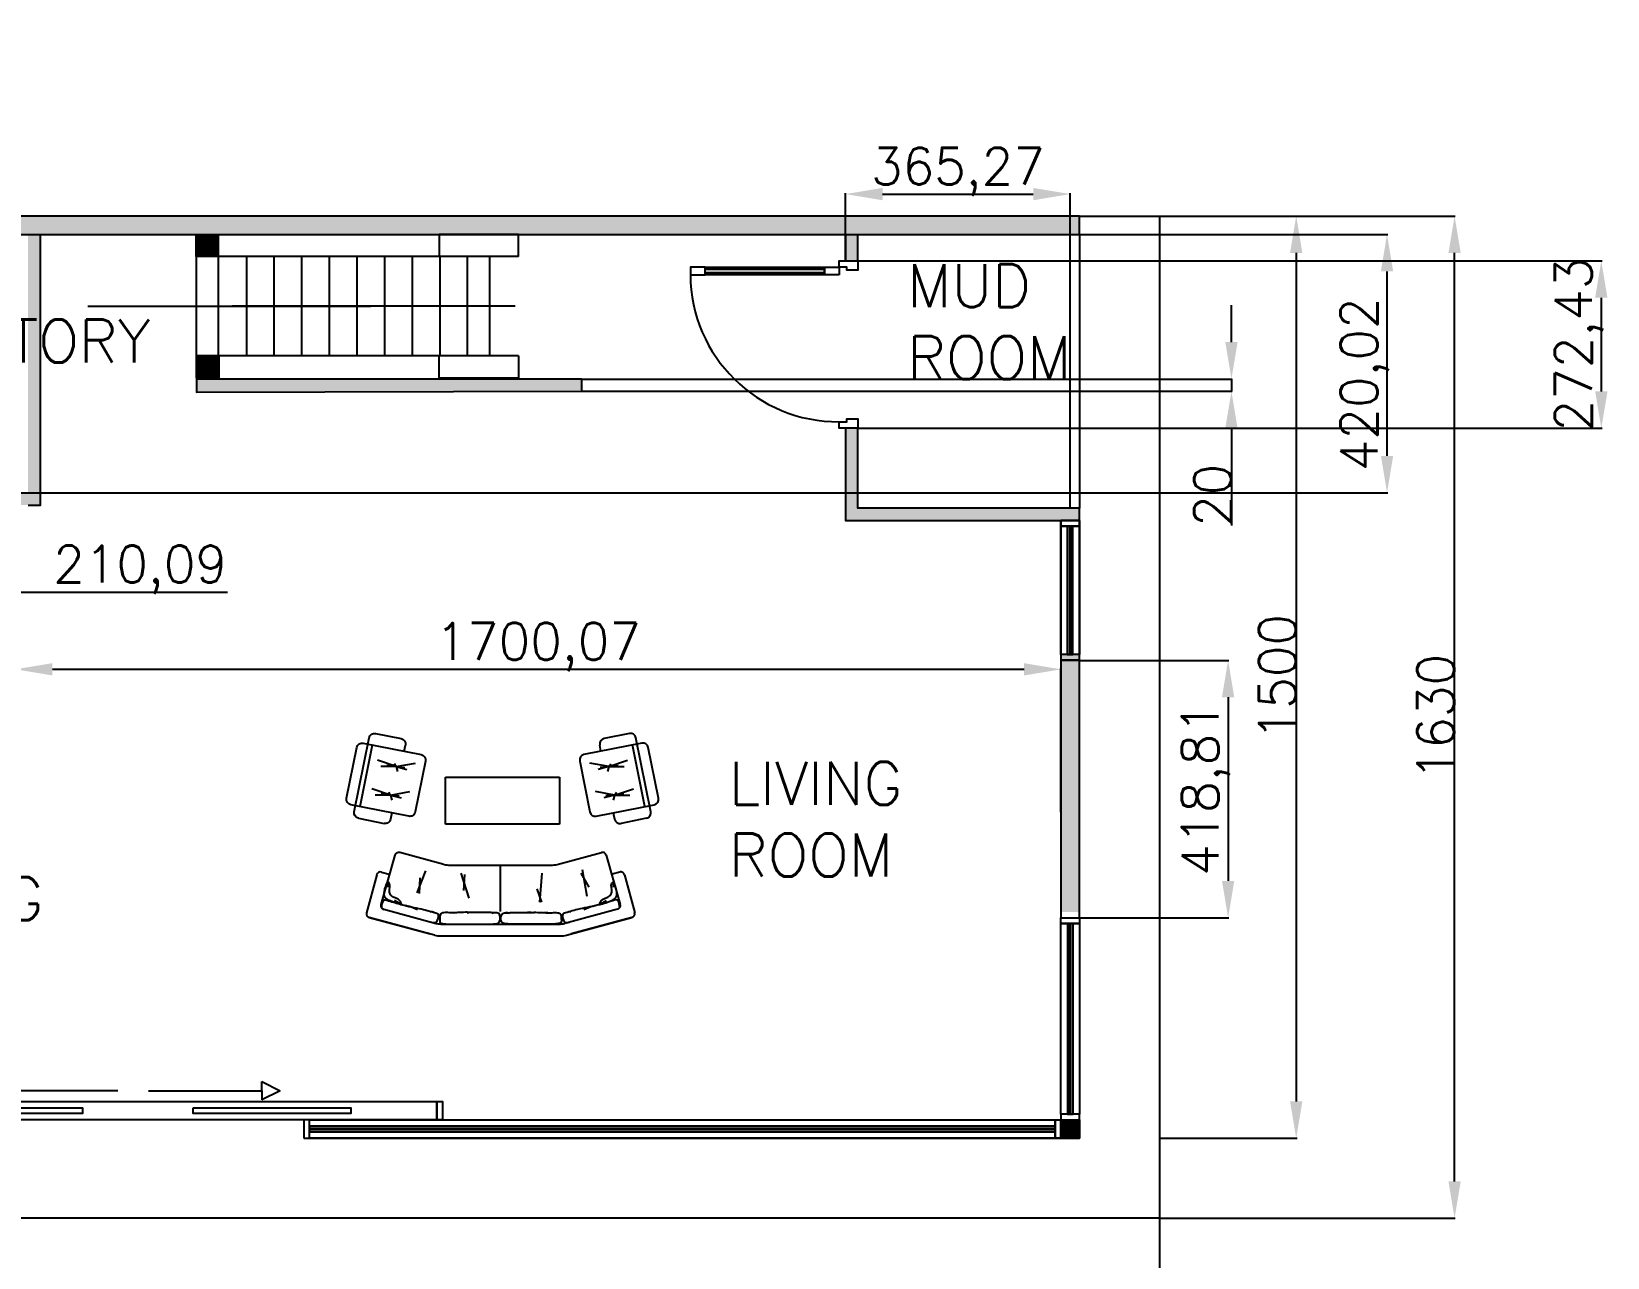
# Model space of a CAD drawing. Header units: millimetres. Extents: x -1478 to 4052, y -443 to 5945.
# Drawn here: x 1301 to 3863, y 1854 to 3848 of the extents above; entities that cross this region are included whole.
import ezdxf

# ---------------------------------------------------------------- set-up
doc = ezdxf.new("R2010")
doc.units = ezdxf.units.MM
for name, color, linetype in [('Dim', 7, 'Continuous'), ('Doors', 5, 'Continuous'), ('Furniture', 7, 'Continuous'), ('Stairs', 1, 'Continuous'), ('TEXT', 6, 'Continuous'), ('Wall', 4, 'Continuous'), ('Window', 3, 'Continuous')]:
    doc.layers.add(name, color=color, linetype=linetype)
doc.layers.add('hatch', color=7, linetype='Continuous', true_color=0x2b2b2b)
doc.styles.add('Roman', font='romans')
doc.styles.get("Standard").update_dxf_attribs({"font": 'simplex.shx'})
doc.dimstyles.new('ISO-25', dxfattribs={"dimtxt": 60, "dimasz": 60, "dimexe": 1.25, "dimexo": 0.625, "dimtad": 1, "dimtxsty": 'Standard', "dimcen": 2.5, "dimadec": 0, "dimazin": 0, "dimtfac": 1, "dimtmove": 0, "dimatfit": 3, "dimfxl": 1, "dimarcsym": 0})

# ---------------------------------------------------------------- blocks, each defined once
blk = doc.blocks.new('*X36')
at = {"color": 0}
for p, q in [((30550, 32250), (30750, 32450)), ((30550, 32251), (30749, 32450)), ((30550, 32253), (30747, 32450)), ((30550, 32254), (30746, 32450)), ((30550, 32256), (30744, 32450)), ((30550, 32257), (30743, 32450)), ((30550, 32258), (30742, 32450)), ((30550, 32260), (30740, 32450)), ((30550, 32261), (30739, 32450)), ((30550, 32263), (30737, 32450)), ((30550, 32264), (30736, 32450)), ((30550, 32266), (30734, 32450)), ((30550, 32267), (30733, 32450)), ((30550, 32268), (30732, 32450)), ((30550, 32270), (30730, 32450)), ((30550, 32271), (30729, 32450)), ((30550, 32273), (30727, 32450)), ((30550, 32274), (30726, 32450)), ((30550, 32275), (30725, 32450)), ((30550, 32277), (30723, 32450)), ((30550, 32278), (30722, 32450)), ((30550, 32280), (30720, 32450)), ((30550, 32281), (30719, 32450)), ((30550, 32283), (30717, 32450)), ((30550, 32284), (30716, 32450)), ((30550, 32285), (30715, 32450)), ((30550, 32287), (30713, 32450)), ((30550, 32288), (30712, 32450)), ((30550, 32290), (30710, 32450)), ((30550, 32291), (30709, 32450)), ((30550, 32292), (30708, 32450)), ((30550, 32294), (30706, 32450)), ((30550, 32295), (30705, 32450)), ((30550, 32297), (30703, 32450)), ((30550, 32298), (30702, 32450)), ((30550, 32299), (30701, 32450)), ((30550, 32301), (30699, 32450)), ((30550, 32302), (30698, 32450)), ((30550, 32304), (30696, 32450)), ((30550, 32305), (30695, 32450)), ((30550, 32307), (30693, 32450)), ((30550, 32308), (30692, 32450)), ((30550, 32309), (30691, 32450)), ((30550, 32311), (30689, 32450)), ((30550, 32312), (30688, 32450)), ((30550, 32314), (30686, 32450)), ((30550, 32315), (30685, 32450)), ((30550, 32316), (30684, 32450)), ((30550, 32318), (30682, 32450)), ((30550, 32319), (30681, 32450)), ((30550, 32321), (30679, 32450)), ((30550, 32322), (30678, 32450)), ((30550, 32324), (30676, 32450)), ((30550, 32325), (30675, 32450)), ((30550, 32326), (30674, 32450)), ((30550, 32328), (30672, 32450)), ((30550, 32329), (30671, 32450)), ((30550, 32331), (30669, 32450)), ((30550, 32332), (30668, 32450)), ((30550, 32333), (30667, 32450)), ((30550, 32335), (30665, 32450)), ((30550, 32336), (30664, 32450)), ((30550, 32338), (30662, 32450)), ((30550, 32339), (30661, 32450)), ((30550, 32341), (30659, 32450)), ((30550, 32342), (30658, 32450)), ((30550, 32343), (30657, 32450)), ((30550, 32345), (30655, 32450)), ((30550, 32346), (30654, 32450)), ((30550, 32348), (30652, 32450)), ((30550, 32349), (30651, 32450)), ((30550, 32350), (30650, 32450)), ((30550, 32352), (30648, 32450)), ((30550, 32353), (30647, 32450)), ((30550, 32355), (30645, 32450)), ((30550, 32356), (30644, 32450)), ((30550, 32357), (30643, 32450)), ((30550, 32359), (30641, 32450)), ((30550, 32360), (30640, 32450)), ((30550, 32362), (30638, 32450)), ((30550, 32363), (30637, 32450)), ((30550, 32365), (30635, 32450)), ((30550, 32366), (30634, 32450)), ((30550, 32367), (30633, 32450)), ((30550, 32369), (30631, 32450)), ((30550, 32370), (30630, 32450)), ((30550, 32372), (30628, 32450)), ((30550, 32373), (30627, 32450)), ((30550, 32374), (30626, 32450)), ((30550, 32376), (30624, 32450)), ((30550, 32377), (30623, 32450)), ((30550, 32379), (30621, 32450)), ((30550, 32380), (30620, 32450)), ((30550, 32382), (30618, 32450)), ((30550, 32383), (30617, 32450)), ((30550, 32384), (30616, 32450)), ((30550, 32386), (30614, 32450)), ((30550, 32387), (30613, 32450)), ((30550, 32389), (30611, 32450)), ((30550, 32390), (30610, 32450)), ((30550, 32391), (30609, 32450)), ((30550, 32393), (30607, 32450)), ((30550, 32394), (30606, 32450)), ((30550, 32396), (30604, 32450)), ((30550, 32397), (30603, 32450)), ((30550, 32398), (30602, 32450)), ((30550, 32400), (30600, 32450)), ((30550, 32401), (30599, 32450)), ((30550, 32403), (30597, 32450)), ((30550, 32404), (30596, 32450)), ((30550, 32406), (30594, 32450)), ((30550, 32407), (30593, 32450)), ((30550, 32408), (30592, 32450)), ((30550, 32410), (30590, 32450)), ((30550, 32411), (30589, 32450)), ((30550, 32413), (30587, 32450)), ((30550, 32414), (30586, 32450)), ((30550, 32415), (30585, 32450)), ((30550, 32417), (30583, 32450)), ((30550, 32418), (30582, 32450)), ((30550, 32420), (30580, 32450)), ((30550, 32421), (30579, 32450)), ((30550, 32423), (30577, 32450)), ((30550, 32424), (30576, 32450)), ((30550, 32425), (30575, 32450)), ((30550, 32427), (30573, 32450)), ((30550, 32428), (30572, 32450)), ((30550, 32430), (30570, 32450)), ((30550, 32431), (30569, 32450)), ((30550, 32432), (30568, 32450)), ((30550, 32434), (30566, 32450)), ((30550, 32435), (30565, 32450)), ((30550, 32437), (30563, 32450)), ((30550, 32438), (30562, 32450)), ((30550, 32440), (30560, 32450)), ((30550, 32441), (30559, 32450)), ((30550, 32442), (30558, 32450)), ((30550, 32444), (30556, 32450)), ((30550, 32445), (30555, 32450)), ((30550, 32447), (30553, 32450)), ((30550, 32448), (30552, 32450)), ((30550, 32449), (30551, 32450)), ((30551, 32250), (30750, 32449)), ((30553, 32250), (30750, 32447)), ((30554, 32250), (30750, 32446)), ((30556, 32250), (30750, 32444)), ((30557, 32250), (30750, 32443)), ((30558, 32250), (30750, 32442)), ((30560, 32250), (30750, 32440)), ((30561, 32250), (30750, 32439)), ((30563, 32250), (30750, 32437)), ((30564, 32250), (30750, 32436)), ((30566, 32250), (30750, 32434)), ((30567, 32250), (30750, 32433)), ((30568, 32250), (30750, 32432)), ((30570, 32250), (30750, 32430)), ((30571, 32250), (30750, 32429)), ((30573, 32250), (30750, 32427)), ((30574, 32250), (30750, 32426)), ((30575, 32250), (30750, 32425)), ((30577, 32250), (30750, 32423)), ((30578, 32250), (30750, 32422)), ((30580, 32250), (30750, 32420)), ((30581, 32250), (30750, 32419)), ((30583, 32250), (30750, 32417)), ((30584, 32250), (30750, 32416)), ((30585, 32250), (30750, 32415)), ((30587, 32250), (30750, 32413)), ((30588, 32250), (30750, 32412)), ((30590, 32250), (30750, 32410)), ((30591, 32250), (30750, 32409)), ((30592, 32250), (30750, 32408)), ((30594, 32250), (30750, 32406)), ((30595, 32250), (30750, 32405)), ((30597, 32250), (30750, 32403)), ((30598, 32250), (30750, 32402)), ((30599, 32250), (30750, 32401)), ((30601, 32250), (30750, 32399)), ((30602, 32250), (30750, 32398)), ((30604, 32250), (30750, 32396)), ((30605, 32250), (30750, 32395)), ((30607, 32250), (30750, 32393)), ((30608, 32250), (30750, 32392)), ((30609, 32250), (30750, 32391)), ((30611, 32250), (30750, 32389)), ((30612, 32250), (30750, 32388)), ((30614, 32250), (30750, 32386)), ((30615, 32250), (30750, 32385)), ((30616, 32250), (30750, 32384)), ((30618, 32250), (30750, 32382)), ((30619, 32250), (30750, 32381)), ((30621, 32250), (30750, 32379)), ((30622, 32250), (30750, 32378)), ((30624, 32250), (30750, 32376)), ((30625, 32250), (30750, 32375)), ((30626, 32250), (30750, 32374)), ((30628, 32250), (30750, 32372)), ((30629, 32250), (30750, 32371)), ((30631, 32250), (30750, 32369)), ((30632, 32250), (30750, 32368)), ((30633, 32250), (30750, 32367)), ((30635, 32250), (30750, 32365)), ((30636, 32250), (30750, 32364)), ((30638, 32250), (30750, 32362)), ((30639, 32250), (30750, 32361)), ((30641, 32250), (30750, 32359)), ((30642, 32250), (30750, 32358)), ((30643, 32250), (30750, 32357)), ((30645, 32250), (30750, 32355)), ((30646, 32250), (30750, 32354)), ((30648, 32250), (30750, 32352)), ((30649, 32250), (30750, 32351)), ((30650, 32250), (30750, 32350)), ((30652, 32250), (30750, 32348)), ((30653, 32250), (30750, 32347)), ((30655, 32250), (30750, 32345)), ((30656, 32250), (30750, 32344)), ((30657, 32250), (30750, 32343)), ((30659, 32250), (30750, 32341)), ((30660, 32250), (30750, 32340)), ((30662, 32250), (30750, 32338)), ((30663, 32250), (30750, 32337)), ((30665, 32250), (30750, 32335)), ((30666, 32250), (30750, 32334)), ((30667, 32250), (30750, 32333)), ((30669, 32250), (30750, 32331)), ((30670, 32250), (30750, 32330)), ((30672, 32250), (30750, 32328)), ((30673, 32250), (30750, 32327)), ((30674, 32250), (30750, 32326)), ((30676, 32250), (30750, 32324)), ((30677, 32250), (30750, 32323)), ((30679, 32250), (30750, 32321)), ((30680, 32250), (30750, 32320)), ((30682, 32250), (30750, 32318)), ((30683, 32250), (30750, 32317)), ((30684, 32250), (30750, 32316)), ((30686, 32250), (30750, 32314)), ((30687, 32250), (30750, 32313)), ((30689, 32250), (30750, 32311)), ((30690, 32250), (30750, 32310)), ((30691, 32250), (30750, 32309)), ((30693, 32250), (30750, 32307)), ((30694, 32250), (30750, 32306)), ((30696, 32250), (30750, 32304)), ((30697, 32250), (30750, 32303)), ((30698, 32250), (30750, 32302)), ((30700, 32250), (30750, 32300)), ((30701, 32250), (30750, 32299)), ((30703, 32250), (30750, 32297)), ((30704, 32250), (30750, 32296)), ((30706, 32250), (30750, 32294)), ((30707, 32250), (30750, 32293)), ((30708, 32250), (30750, 32292)), ((30710, 32250), (30750, 32290)), ((30711, 32250), (30750, 32289)), ((30713, 32250), (30750, 32287)), ((30714, 32250), (30750, 32286)), ((30715, 32250), (30750, 32285)), ((30717, 32250), (30750, 32283)), ((30718, 32250), (30750, 32282)), ((30720, 32250), (30750, 32280)), ((30721, 32250), (30750, 32279)), ((30723, 32250), (30750, 32277)), ((30724, 32250), (30750, 32276)), ((30725, 32250), (30750, 32275)), ((30727, 32250), (30750, 32273)), ((30728, 32250), (30750, 32272)), ((30730, 32250), (30750, 32270)), ((30731, 32250), (30750, 32269)), ((30732, 32250), (30750, 32268)), ((30734, 32250), (30750, 32266)), ((30735, 32250), (30750, 32265)), ((30737, 32250), (30750, 32263)), ((30738, 32250), (30750, 32262)), ((30740, 32250), (30750, 32260)), ((30741, 32250), (30750, 32259)), ((30742, 32250), (30750, 32258)), ((30744, 32250), (30750, 32256)), ((30745, 32250), (30750, 32255)), ((30747, 32250), (30750, 32253)), ((30748, 32250), (30750, 32252)), ((30749, 32250), (30750, 32251))]:
    blk.add_line(p, q, dxfattribs=at)
blk = doc.blocks.new('*U35')
at = {"color": 0}
for p, q in [((0, 0), (0, 200)), ((0, 200), (200, 200)), ((200, 200), (200, 0)), ((200, 0), (0, 0))]:
    blk.add_line(p, q, dxfattribs=at)
blk = doc.blocks.new('*U37')
blk.add_blockref('*X36', (-30550, -32250))
at = {"color": 0}
blk.add_blockref('*U35', (0, 0), dxfattribs=at)
blk = doc.blocks.new('COT')
at = {"color": 0, "linetype": 'ByBlock'}
blk.add_blockref('*U37', (-100, -100), dxfattribs=at)
blk = doc.blocks.new('A$C0C1273EC')
for p, q in [((1031, 3712), (831, 3712)), ((1931, 3712), (2131, 3712)), ((831, 2996), (1031, 2996)), ((2131, 2996), (1931, 2996))]:
    blk.add_line(p, q)
for points in [[(831, 3712), (831, 2996)], [(1031, 3712), (1031, 3450)], [(1931, 3712), (1931, 3450)], [(2131, 3712), (2131, 2996)], [(1031, 3650), (1031, 796)], [(1031, 3450), (1931, 3450)], [(1031, 3450), (1031, 1000)], [(1931, 3450), (1931, 796)], [(1031, 3250), (1931, 3250)], [(1031, 3000), (1931, 3000)], [(1031, 2750), (1931, 2750)], [(1031, 2500), (1931, 2500)], [(1031, 2250), (1931, 2250)], [(1031, 2000), (1931, 2000)], [(1031, 1750), (1931, 1750)], [(1031, 1500), (1931, 1500)], [(1031, 1250), (1931, 1250)], [(831, 996), (1931, 996)], [(831, 796), (1933, 796)]]:
    blk.add_lwpolyline(points)
for p in [(2031, 900), (931, 896)]:
    blk.add_blockref('COT', p)
blk = doc.blocks.new('A$C184E58E8')
for points in [[(825, 900), (825, 820), (865, 820), (865, 900)], [(825, 180), (825, 820), (865, 820), (865, 180)], [(835, 180), (835, 820), (855, 820), (855, 180)], [(825, 100), (825, 180), (865, 180), (865, 100)], [(35, 100), (35, 60), (50, 60), (50, 50), (50, 0), (0, 0), (0, 100)], [(865, 100), (900, 100), (900, 0), (850, 0), (850, 50), (850, 60), (865, 60)]]:
    blk.add_lwpolyline(points, close=True)
blk.add_arc((830, 105), 795, 90.36035, 180.36035)
blk = doc.blocks.new('КРЕСЛО04')
for p, q in [((-760, 480), (-760, -480)), ((-690, 550), (-360, 550)), ((-290, 400), (-290, 480)), ((-890, 330), (-890, -330)), ((-70, 400), (-820, 400)), ((-700, 400), (-700, -400)), ((-350, 180), (-540, 220)), ((-350, 180), (-320, 240)), ((0, -330), (0, 330)), ((-350, 180), (-600, 150)), ((-350, 180), (-470, 190)), ((-350, 180), (-380, 150)), ((-350, 180), (-210, 190)), ((-350, 180), (-120, 90)), ((-350, 180), (-240, 170)), ((-350, -190), (-600, -220)), ((-350, -190), (-540, -150)), ((-350, -190), (-470, -180)), ((-350, -190), (-380, -220)), ((-350, -190), (-320, -130)), ((-350, -190), (-210, -180)), ((-350, -190), (-120, -280)), ((-350, -190), (-240, -200)), ((-820, -400), (-70, -400)), ((-290, -400), (-290, -480)), ((-690, -550), (-360, -550))]:
    blk.add_line(p, q)
for centre, start, end in [((-690, 480), 90, 180), ((-360, 480), 360, 90), ((-820, 330), 90, 180), ((-70, 330), 360, 90), ((-820, -330), 180, 270), ((-70, -330), 270, 360), ((-690, -480), 180, 270), ((-360, -480), 270, 360)]:
    blk.add_arc(centre, 70, start, end)
blk = doc.blocks.new('ДИВАН08')
for p, q in [((10, 838), (233, 1669)), ((233, 1669), (26, 897)), ((777, 1575), (294, 1705)), ((339, 1486), (160, 818)), ((1026, 1343), (400, 1521)), ((691, 1435), (619, 1433)), ((812, 1514), (787, 1417)), ((400, 1260), (453, 1348)), ((910, 720), (1061, 1282)), ((540, 1030), (740, 1020)), ((550, 1060), (830, 950)), ((0, 761), (0, -761)), ((150, 741), (150, -741)), ((900, 642), (900, -642)), ((480, 400), (800, 500)), ((780, 460), (580, 470)), ((310, 0), (900, 0)), ((600, -460), (430, -520)), ((430, -500), (800, -530)), ((910, -720), (1061, -1282)), ((10, -838), (233, -1669)), ((233, -1669), (26, -897)), ((339, -1486), (160, -818)), ((500, -1100), (840, -1040)), ((800, -1020), (620, -1120)), ((400, -1260), (453, -1348)), ((1026, -1343), (400, -1521)), ((777, -1575), (294, -1705)), ((691, -1435), (619, -1433)), ((812, -1514), (787, -1417))]:
    blk.add_line(p, q)
for centre, radius, start, end in [((281, 1656), 50, 75, 165), ((387, 1473), 50, 75, 165), ((362, 1495), 20, 89.0297, 94.7193), ((359, 1330), 185, 60.9703, 89.0297), ((439, 1474), 20, 345, 60.9703), ((764, 1527), 50, 345, 75), ((298, 1228), 90.2, 326.9449, 350.757), ((1013, 1295), 50, 345, 75), ((-610, 1509), 1045, 334.4223, 341.4421), ((300, 761), 300, 165, 180), ((450, 741), 300, 165, 180), ((242, 847), 72.2, 156.1517, 210.7358), ((269, 972), 185, 240.9703, 269.0297), ((266, 807), 20, 269.0297, 345), ((213, 880), 92.8, 338.027, 9.0149), ((-57, 544), 353, 1.9165, 10.4824), ((1200, 642), 300, 165, 180), ((-23, 353), 322, 358.4137, 13.7556), ((86, 55), 209, 1.7155, 15.9571), ((86, -55), 209, 344.0429, 358.2845), ((-23, -353), 322, 346.2444, 1.5863), ((-57, -544), 353, 349.5176, 358.0835), ((300, -761), 300, 180, 195), ((450, -741), 300, 180, 195), ((269, -972), 185, 90.9703, 119.0297), ((266, -807), 20, 15, 90.9703), ((1200, -642), 300, 180, 195), ((242, -847), 72.2, 149.2642, 203.8483), ((213, -880), 92.8, 350.9851, 21.973), ((-610, -1509), 1045, 18.5579, 25.5777), ((298, -1228), 90.2, 9.243, 33.0551), ((1013, -1295), 50, 285, 15), ((387, -1473), 50, 195, 285), ((362, -1495), 20, 265.2807, 270.9703), ((359, -1330), 185, 270.9703, 299.0297), ((439, -1474), 20, 299.0297, 15), ((764, -1527), 50, 285, 15), ((281, -1656), 50, 195, 285)]:
    blk.add_arc(centre, radius, start, end)
for points in [[(459, 1469), (436, 1382), (391, 1227), (337, 979), (286, 801)], [(398, 1251), (457, 1423), (489, 1466), (564, 1477), (691, 1435)], [(525, 1401), (568, 1414), (664, 1411), (691, 1435)], [(400, 1260), (447, 1279), (510, 1388), (525, 1401)], [(459, -1469), (436, -1382), (391, -1227), (337, -979), (286, -801)], [(398, -1251), (457, -1423), (489, -1466), (564, -1477), (691, -1435)], [(400, -1260), (447, -1279), (510, -1388), (525, -1401)], [(525, -1401), (568, -1414), (664, -1411), (691, -1435)]]:
    blk.add_spline(points, degree=3)
for points, start_tangent, end_tangent in [([(156, 55), (153, 93), (151, 250), (151, 391), (152, 536), (150, 634), (156, 724), (169, 766), (219, 772), (276, 763), (296, 724), (295, 655), (298, 546), (300, 349), (297, 138), (296, 79), (284, 24), (259, 10), (217, 4), (176, 18), (156, 55)], (-0.077786, 0.99697), (-0.077786, 0.99697)), ([(156, -55), (153, -93), (151, -250), (151, -391), (152, -536), (150, -634), (156, -724), (169, -766), (219, -772), (276, -763), (296, -724), (295, -655), (298, -546), (300, -349), (297, -138), (296, -79), (284, -24), (259, -10), (217, -4), (176, -18), (156, -55)], (-0.077786, -0.99697), (-0.077786, -0.99697))]:
    blk.add_spline(points, degree=3, dxfattribs=dict(start_tangent=start_tangent, end_tangent=end_tangent))
blk = doc.blocks.new('ММГ44')
for p, q in [((-695, -1334), (755, -1334)), ((-695, -1934), (-695, -1334)), ((755, -1334), (755, -1934)), ((755, -1934), (-695, -1934))]:
    blk.add_line(p, q)
for name, p, rotation in [('ДИВАН08', (55, 86), 270), ('КРЕСЛО04', (-1015, -1814), 11.3099324727121)]:
    blk.add_blockref(name, p, dxfattribs=dict(rotation=rotation))
at = {"xscale": -1, "rotation": 348.6900675272879}
blk.add_blockref('КРЕСЛО04', (1075, -1814), dxfattribs=at)
blk = doc.blocks.new('*U97')
for points in [[(0, 0), (50, 0), (50, 163), (0, 163), (0, 0)], [(1229, 0), (1179, 0), (1179, 163), (1229, 163), (1229, 0)]]:
    blk.add_lwpolyline(points)
for points in [[(50, 163), (1179, 163), (1179, 0), (50, 0)], [(50, 106), (50, 56), (1179, 56), (1179, 106)], [(50, 86), (50, 76), (1179, 76), (1179, 86)]]:
    blk.add_lwpolyline(points, close=True)
blk = doc.blocks.new('*U98')
for points in [[(0, 0), (50, 0), (50, 162), (0, 162), (0, 0)], [(1776, 0), (1726, 0), (1726, 162), (1776, 162), (1776, 0)]]:
    blk.add_lwpolyline(points)
for points in [[(50, 162), (1726, 162), (1726, 0), (50, 0)], [(50, 106), (50, 56), (1726, 56), (1726, 106)], [(50, 86), (50, 76), (1726, 76), (1726, 86)]]:
    blk.add_lwpolyline(points, close=True)
blk = doc.blocks.new('*D110')
at = {"layer": 'Defpoints', "color": 0, "transparency": 16777216}
for p in [(2974.7, 2811), (1274.7, 2578.2), (2974.7, 2578.2)]:
    blk.add_point(p, dxfattribs=at)
at = {"layer": 'Dim', "color": 0, "lineweight": -2, "transparency": 16777216}
for p, q in [((1274.7, 2578.8), (1274.7, 2812.3)), ((1334.7, 2811), (2914.7, 2811)), ((2974.7, 2578.8), (2974.7, 2812.3))]:
    blk.add_line(p, q, dxfattribs=at)
at = {"layer": 'Dim', "color": 0, "transparency": 16777216}
for points in [[(1334.7, 2821), (1334.7, 2801), (1274.7, 2811)], [(2914.7, 2821), (2914.7, 2801), (2974.7, 2811)]]:
    blk.add_solid(points, dxfattribs=at)
at = {"layer": 'Dim', "color": 0, "transparency": 16777216, "insert": (2124.7, 2847.4), "char_height": 60, "attachment_point": 5}
blk.add_mtext('1700,07', dxfattribs=at)
blk = doc.blocks.new('*D111')
at = {"layer": 'Defpoints', "color": 0, "transparency": 16777216}
for p in [(866.4, 3518.2), (3505, 3518.2), (866.4, 3098.2)]:
    blk.add_point(p, dxfattribs=at)
at = {"layer": 'Dim', "color": 0, "lineweight": -2, "transparency": 16777216}
for p, q in [((867, 3518.2), (3506.2, 3518.2)), ((3505, 3158.2), (3505, 3458.2)), ((867, 3098.2), (3506.2, 3098.2))]:
    blk.add_line(p, q, dxfattribs=at)
at = {"layer": 'Dim', "color": 0, "transparency": 16777216}
for points in [[(3495, 3458.2), (3515, 3458.2), (3505, 3518.2)], [(3495, 3158.2), (3515, 3158.2), (3505, 3098.2)]]:
    blk.add_solid(points, dxfattribs=at)
at = {"layer": 'Dim', "color": 0, "transparency": 16777216, "insert": (3468.6, 3274.6), "char_height": 60, "attachment_point": 5, "rotation": 90}
blk.add_mtext('420,02', dxfattribs=at)
blk = doc.blocks.new('*D112')
at = {"layer": 'Defpoints', "color": 0, "transparency": 16777216}
for p in [(3134.8, 3548.2), (3134.8, 2048.2), (3357.3, 2048.2)]:
    blk.add_point(p, dxfattribs=at)
at = {"layer": 'Dim', "color": 0, "lineweight": -2, "transparency": 16777216}
for p, q in [((3135.4, 3548.2), (3358.6, 3548.2)), ((3357.3, 3488.2), (3357.3, 2108.2)), ((3135.4, 2048.2), (3358.6, 2048.2))]:
    blk.add_line(p, q, dxfattribs=at)
at = {"layer": 'Dim', "color": 0, "transparency": 16777216}
for points in [[(3347.3, 3488.2), (3367.3, 3488.2), (3357.3, 3548.2)], [(3347.3, 2108.2), (3367.3, 2108.2), (3357.3, 2048.2)]]:
    blk.add_solid(points, dxfattribs=at)
at = {"layer": 'Dim', "color": 0, "transparency": 16777216, "insert": (3326.7, 2798.2), "char_height": 60, "attachment_point": 5, "rotation": 90}
blk.add_mtext('1500', dxfattribs=at)
blk = doc.blocks.new('*D113')
at = {"layer": 'Defpoints', "color": 0, "transparency": 16777216}
for p in [(3134.8, 3548.2), (3614.8, 3548.2), (3134.8, 1918.2)]:
    blk.add_point(p, dxfattribs=at)
at = {"layer": 'Dim', "color": 0, "lineweight": -2, "transparency": 16777216}
for p, q in [((3135.4, 3548.2), (3616, 3548.2)), ((3614.8, 1978.2), (3614.8, 3488.2)), ((3135.4, 1918.2), (3616, 1918.2))]:
    blk.add_line(p, q, dxfattribs=at)
at = {"layer": 'Dim', "color": 0, "transparency": 16777216}
for points in [[(3604.8, 3488.2), (3624.8, 3488.2), (3614.8, 3548.2)], [(3604.8, 1978.2), (3624.8, 1978.2), (3614.8, 1918.2)]]:
    blk.add_solid(points, dxfattribs=at)
at = {"layer": 'Dim', "color": 0, "transparency": 16777216, "insert": (3584.2, 2733.2), "char_height": 60, "attachment_point": 5, "rotation": 90}
blk.add_mtext('1630', dxfattribs=at)
blk = doc.blocks.new('*U135')
for points in [[(0, 0), (50, 0), (50, 162), (0, 162), (0, 0)], [(6652, 0), (6602, 0), (6602, 162), (6652, 162), (6652, 0)]]:
    blk.add_lwpolyline(points)
for points in [[(50, 162), (6602, 162), (6602, 0), (50, 0)], [(50, 106), (50, 56), (6602, 56), (6602, 106)], [(50, 86), (50, 76), (6602, 76), (6602, 86)]]:
    blk.add_lwpolyline(points, close=True)
blk = doc.blocks.new('*D137')
at = {"layer": 'Defpoints', "color": 0, "transparency": 16777216}
for p in [(-125.2, 1918.2), (3134.8, 1918.2), (-125.2, 1667.7)]:
    blk.add_point(p, dxfattribs=at)
at = {"layer": 'Dim', "color": 0, "lineweight": -2, "transparency": 16777216}
for p, q in [((-125.2, 1917.6), (-125.2, 1666.5)), ((3134.8, 1917.6), (3134.8, 1666.5)), ((3074.8, 1667.7), (-65.2, 1667.7))]:
    blk.add_line(p, q, dxfattribs=at)
at = {"layer": 'Dim', "color": 0, "transparency": 16777216}
for points in [[(-65.2, 1677.7), (-65.2, 1657.7), (-125.2, 1667.7)], [(3074.8, 1677.7), (3074.8, 1657.7), (3134.8, 1667.7)]]:
    blk.add_solid(points, dxfattribs=at)
at = {"layer": 'Dim', "color": 0, "transparency": 16777216, "insert": (1504.8, 1698.4), "char_height": 60, "attachment_point": 5}
blk.add_mtext('3260', dxfattribs=at)
blk = doc.blocks.new('*D138')
at = {"layer": 'Defpoints', "color": 0, "transparency": 16777216}
for p in [(2989.8, 3584), (2989.8, 3518.2), (2624.6, 3475.5)]:
    blk.add_point(p, dxfattribs=at)
at = {"layer": 'Dim', "color": 0, "lineweight": -2, "transparency": 16777216}
for p, q in [((2624.6, 3476.1), (2624.6, 3585.3)), ((2684.6, 3584), (2929.8, 3584)), ((2989.8, 3518.8), (2989.8, 3585.3))]:
    blk.add_line(p, q, dxfattribs=at)
at = {"layer": 'Dim', "color": 0, "transparency": 16777216}
for points in [[(2684.6, 3594), (2684.6, 3574), (2624.6, 3584)], [(2929.8, 3594), (2929.8, 3574), (2989.8, 3584)]]:
    blk.add_solid(points, dxfattribs=at)
at = {"layer": 'Dim', "color": 0, "transparency": 16777216, "insert": (2807.2, 3620.3), "char_height": 60, "attachment_point": 5}
blk.add_mtext('365,27', dxfattribs=at)
blk = doc.blocks.new('*D143')
at = {"layer": 'Defpoints', "color": 0, "transparency": 16777216}
for p in [(2195.8, 3283.2), (2195.8, 3263.2), (3252, 3263.2)]:
    blk.add_point(p, dxfattribs=at)
at = {"layer": 'Dim', "color": 0, "lineweight": -2, "transparency": 16777216}
for p, q in [((3252, 3343.2), (3252, 3403.2)), ((2196.4, 3283.2), (3253.3, 3283.2)), ((3252, 3283.2), (3252, 3263.2)), ((2196.4, 3263.2), (3253.3, 3263.2)), ((3252, 3203.2), (3252, 3044.8))]:
    blk.add_line(p, q, dxfattribs=at)
at = {"layer": 'Dim', "color": 0, "transparency": 16777216}
for points in [[(3242, 3343.2), (3262, 3343.2), (3252, 3283.2)], [(3242, 3203.2), (3262, 3203.2), (3252, 3263.2)]]:
    blk.add_solid(points, dxfattribs=at)
at = {"layer": 'Dim', "color": 0, "transparency": 16777216, "insert": (3221.4, 3094), "char_height": 60, "attachment_point": 5, "rotation": 90}
blk.add_mtext('20', dxfattribs=at)
blk = doc.blocks.new('*D144')
at = {"layer": 'Defpoints', "color": 0, "transparency": 16777216}
for p in [(3004.8, 2825.6), (3004.7, 2406.8), (3246.6, 2406.8)]:
    blk.add_point(p, dxfattribs=at)
at = {"layer": 'Dim', "color": 0, "lineweight": -2, "transparency": 16777216}
for p, q in [((3005.4, 2825.6), (3247.9, 2825.6)), ((3246.6, 2765.6), (3246.6, 2466.8)), ((3005.4, 2406.8), (3247.9, 2406.8))]:
    blk.add_line(p, q, dxfattribs=at)
at = {"layer": 'Dim', "color": 0, "transparency": 16777216}
for points in [[(3236.6, 2765.6), (3256.6, 2765.6), (3246.6, 2825.6)], [(3236.6, 2466.8), (3256.6, 2466.8), (3246.6, 2406.8)]]:
    blk.add_solid(points, dxfattribs=at)
at = {"layer": 'Dim', "color": 0, "transparency": 16777216, "insert": (3210.3, 2616.2), "char_height": 60, "attachment_point": 5, "rotation": 89.9984}
blk.add_mtext('418,81', dxfattribs=at)
blk = doc.blocks.new('*D154')
at = {"layer": 'Defpoints', "color": 0, "transparency": 16777216}
for p in [(1065.2, 3078.2), (1275.3, 3078.2), (1275.3, 2936.7)]:
    blk.add_point(p, dxfattribs=at)
at = {"layer": 'Dim', "color": 0, "lineweight": -2, "transparency": 16777216}
for p, q in [((1065.2, 3077.6), (1065.3, 2935.4)), ((1275.3, 3077.6), (1275.3, 2935.4)), ((1125.3, 2936.7), (1215.3, 2936.7)), ((1275.3, 2936.7), (1619.4, 2936.7))]:
    blk.add_line(p, q, dxfattribs=at)
at = {"layer": 'Dim', "color": 0, "transparency": 16777216}
for points in [[(1125.3, 2946.7), (1125.3, 2926.7), (1065.3, 2936.7)], [(1215.3, 2946.7), (1215.3, 2926.7), (1275.3, 2936.7)]]:
    blk.add_solid(points, dxfattribs=at)
at = {"layer": 'Dim', "color": 0, "transparency": 16777216, "insert": (1477.4, 2973), "char_height": 60, "attachment_point": 5, "rotation": 0.0045}
blk.add_mtext('210,09', dxfattribs=at)
blk = doc.blocks.new('*D155')
at = {"layer": 'Defpoints', "color": 0, "transparency": 16777216}
for p in [(2644.6, 3475.5), (2644.6, 3203), (3853.4, 3203)]:
    blk.add_point(p, dxfattribs=at)
at = {"layer": 'Dim', "color": 0, "lineweight": -2, "transparency": 16777216}
for p, q in [((2645.2, 3475.5), (3854.7, 3475.5)), ((3853.4, 3415.5), (3853.4, 3263)), ((2645.2, 3203), (3854.7, 3203))]:
    blk.add_line(p, q, dxfattribs=at)
at = {"layer": 'Dim', "color": 0, "transparency": 16777216}
for points in [[(3843.4, 3415.5), (3863.4, 3415.5), (3853.4, 3475.5)], [(3843.4, 3263), (3863.4, 3263), (3853.4, 3203)]]:
    blk.add_solid(points, dxfattribs=at)
at = {"layer": 'Dim', "color": 0, "transparency": 16777216, "insert": (3817.1, 3339.3), "char_height": 60, "attachment_point": 5, "rotation": 90}
blk.add_mtext('272,43', dxfattribs=at)
blk = doc.blocks.new('sliding_double_door_windoew')
at = {"layer": 'Window'}
for p, q in [((1226.9, 2125.6), (1256.9, 2140.6)), ((1256.9, 2125.6), (1256.9, 2140.6)), ((1675.2, 2125.6), (1675.2, 2140.6)), ((1675.2, 2140.6), (1705.2, 2125.6)), ((1256.9, 2110.6), (1226.9, 2125.6)), ((1441.3, 2125.6), (1256.9, 2125.6)), ((1256.9, 2125.6), (1256.9, 2110.6)), ((1490.8, 2125.6), (1675.2, 2125.6)), ((1675.2, 2125.6), (1675.2, 2110.6)), ((1705.2, 2125.6), (1675.2, 2110.6))]:
    blk.add_line(p, q, dxfattribs=at)
for points in [[(987.7, 2108.1), (978.5, 2108.1), (978.5, 2078.1), (987.7, 2078.1)], [(987.7, 2108.1), (1959.9, 2108.2), (1959.9, 2078.3), (987.7, 2078.2)], [(1959.9, 2108.2), (1969.2, 2108.2), (1969.2, 2078.2), (1959.9, 2078.2)], [(1127.7, 2097.7), (1383.7, 2097.7), (1383.7, 2088.4), (1127.7, 2088.4)], [(1563.9, 2097.8), (1819.9, 2097.8), (1819.9, 2088.6), (1563.9, 2088.6)]]:
    blk.add_lwpolyline(points, close=True, dxfattribs=at)

msp = doc.modelspace()

# ---------------------------------------------------------------- hatches: boundary and pattern name
at = {"layer": 'Dim', "true_color": 0x2b2b2b}
h = msp.add_hatch(color=250, dxfattribs=at)
h.dxf.hatch_style = 1
h.paths.add_polyline_path([(846.399, 3518.232), (846.399, 3078.208), (1065.245, 3078.208), (1065.245, 3098.208), (866.399, 3098.208), (866.399, 3518.224), (1295.331, 3518.224), (1295.331, 3098.224), (1275.331, 3098.224), (1275.331, 3078.224), (1295.331, 3078.224), (1315.331, 3078.224), (1315.331, 3098.224), (1315.331, 3206.685), (1315.331, 3518.224), (2054.821, 3518.224), (2074.821, 3518.224), (2624.55, 3518.224), (2624.55, 3475.498), (2644.55, 3475.498), (2644.55, 3518.224), (2974.821, 3518.224), (3004.821, 3518.224), (3004.821, 3548.224), (4.821, 3548.224), (4.821, 3518.208), (34.821, 3518.208)])
at = {"layer": 'hatch', "true_color": 0x2b2b2b}
h = msp.add_hatch(color=250, dxfattribs=at)
h.dxf.hatch_style = 1
h.paths.add_polyline_path([(34.821, 2834.908), (4.821, 2834.908), (4.821, 2416.097), (34.821, 2416.097)])
h.paths.add_polyline_path([(2974.8, 2416.067), (3004.779, 2416.067), (3004.73, 2834.878), (2974.683, 2834.878)])
at = {"layer": 'Wall', "true_color": 0x2b2b2b}
h = msp.add_hatch(color=250, dxfattribs=at)
h.dxf.hatch_style = 1
h.paths.add_polyline_path([(34.821, 2078.208), (4.821, 2078.208), (4.821, 2048.208), (34.821, 2048.208)])
h.paths.add_polyline_path([(34.821, 4066.27), (4.821, 4066.27), (4.821, 4036.27), (34.821, 4036.27)])
edge = h.paths.add_edge_path()
edge.add_line((2974.821, 3879.674), (2974.821, 3849.674))
h = msp.add_hatch(color=250, dxfattribs=at)
h.dxf.hatch_style = 1
h.paths.add_polyline_path([(3004.817, 2078.208), (2974.821, 2078.208), (2974.821, 2048.208), (3004.821, 2048.208)])
at = {"layer": 'Window', "true_color": 0x2b2b2b}
h = msp.add_hatch(dxfattribs=at)
h.set_pattern_fill('ANGLE', color=250)
h.set_pattern_definition([(0, (0, 0), (0, 6.985), [5.08, -1.905]), (90, (0, 0), (-6.985, 4e-16), [5.08, -1.905])])
edge = h.paths.add_edge_path()
edge.add_line((1065.245, 3098.208), (866.399, 3098.208))
edge.add_line((866.399, 3098.208), (866.399, 3518.224))
edge.add_line((866.399, 3518.224), (1295.331, 3518.224))
edge.add_line((1295.331, 3518.224), (1295.331, 3098.224))
edge.add_line((1295.331, 3098.224), (1275.331, 3098.224))
edge.add_line((1275.331, 3098.224), (1275.331, 3078.224))
edge.add_line((1275.331, 3078.224), (1295.331, 3078.224))
edge.add_line((1295.331, 3078.224), (1315.331, 3078.224))
edge.add_line((1315.331, 3078.224), (1315.331, 3098.224))
edge.add_line((1315.331, 3098.224), (1315.331, 3206.685))
edge.add_line((1315.331, 3206.685), (1315.331, 3518.224))
edge.add_line((1315.331, 3518.224), (2054.821, 3518.224))
edge.add_line((2054.821, 3518.224), (2074.821, 3518.224))
edge.add_line((2074.821, 3518.224), (2624.55, 3518.224))
edge.add_line((2624.55, 3518.224), (2624.55, 3475.498))
edge.add_line((2624.55, 3475.498), (2644.55, 3475.498))
edge.add_line((2644.55, 3475.498), (2644.55, 3518.224))
edge.add_line((2644.55, 3518.224), (2974.821, 3518.224))
edge.add_line((2974.821, 3518.224), (3004.821, 3518.224))
edge.add_line((3004.821, 3518.224), (3004.821, 3548.224))
edge.add_line((3004.821, 3548.224), (4.821, 3548.224))
edge.add_line((4.821, 3548.224), (4.821, 3518.208))
edge.add_line((4.821, 3518.208), (34.821, 3518.208))
edge.add_line((34.821, 3518.208), (846.399, 3518.232))
edge.add_line((846.399, 3518.232), (846.399, 3078.208))
edge.add_line((846.399, 3078.208), (1065.245, 3078.208))
h = msp.add_hatch(color=250, dxfattribs=at)
h.dxf.hatch_style = 1
h.paths.add_polyline_path([(1569.383, 3283.178), (1569.383, 3261.783), (2195.799, 3263.178), (2195.799, 3283.178)])
h = msp.add_hatch(color=250, dxfattribs=at)
h.dxf.hatch_style = 1
h.paths.add_polyline_path([(2974.55, 3053.049), (3004.703, 3053.049), (3004.701, 3073.049), (2989.701, 3073.049), (2989.626, 3073.049), (2974.55, 3073.049), (2644.55, 3073.049), (2644.55, 3203.049), (2624.55, 3203.049), (2624.55, 3053.049), (2644.55, 3053.049)])
h.paths.add_polyline_path([(2121.103, 2811.388), (2127.27, 2811.388), (2127.27, 2813.078), (2121.103, 2813.078)], flags=9)

# ---------------------------------------------------------------- linework, layer by layer
at = {"layer": 'Stairs'}
for p, q in [((1392.257, 3401.444), (1852.345, 3401.444)), ((2087.272, 3401.444), (1627.185, 3401.444))]:
    msp.add_line(p, q, dxfattribs=at)
msp.add_lwpolyline([(3004.701, 3073.049), (3004.701, 3073.049), (2989.701, 3073.049), (2989.821, 3518.208), (3004.821, 3518.208), (3004.701, 3073.049), (2989.626, 3073.049)], dxfattribs=at)
at = {"layer": 'Wall'}
msp.add_line((2974.55, 3053.049), (3004.703, 3053.049), dxfattribs=at)
for points in [[(3004.821, 3548.208), (3134.821, 3548.208), (3134.821, 2048.208), (3134.821, 1918.208), (4.821, 1918.208), (-125.179, 1918.208), (-125.179, 3548.208), (4.821, 3548.208)], [(1295.331, 3078.224), (1315.331, 3078.224), (1315.331, 3098.224), (1315.331, 3206.685), (1315.331, 3518.224), (2054.821, 3518.224), (2074.821, 3518.224), (2624.55, 3518.224), (2624.55, 3475.498), (2644.55, 3475.498), (2644.55, 3518.224), (2974.821, 3518.224), (3004.821, 3518.224), (3004.821, 3548.224), (4.821, 3548.224)], [(1569.383, 3283.407), (1569.383, 3261.783), (2195.799, 3263.178), (2195.799, 3283.178), (1569.383, 3283.178)], [(3004.779, 2406.817), (3004.701, 3073.049), (2974.55, 3073.049), (2644.55, 3073.049), (2644.55, 3203.049), (2624.55, 3203.049), (2624.55, 3053.049), (2644.55, 3053.049), (2974.652, 3053.072), (2974.789, 2406.817)], [(3004.753, 2825.628), (2974.614, 2825.628)], [(2974.789, 2406.817), (3004.741, 2406.817)], [(1743.699, 2048.208), (3004.821, 2048.208), (3004.817, 2078.208)]]:
    msp.add_lwpolyline(points, dxfattribs=at)
for points in [[(2974.614, 2825.628), (3004.703, 2825.628), (3004.703, 3053.049), (2974.614, 3053.049)], [(2974.821, 2078.208), (3004.821, 2078.208), (3004.821, 2048.208), (2974.821, 2048.208)]]:
    msp.add_lwpolyline(points, close=True, dxfattribs=at)

# ---------------------------------------------------------------- block references
at = {"layer": 'Doors', "xscale": 0.3027025033402926, "yscale": 0.3027025033402926, "zscale": 0.3027025033402926, "rotation": 90}
msp.add_blockref('A$C184E58E8', (2644.55, 3203.049), dxfattribs=at)
at = {"layer": 'Furniture', "xscale": 0.1279257713185315, "yscale": 0.1279257713185315, "zscale": 0.1279257713185315, "rotation": 180}
msp.add_blockref('ММГ44', (2070.6, 2388.275), dxfattribs=at)
at = {"layer": 'Stairs', "xscale": 0.1796369225361794, "yscale": 0.1796369225361794, "zscale": 0.1796369225361794, "rotation": 270}
msp.add_blockref('A$C0C1273EC', (1425.674, 3667.54), dxfattribs=at)
at = {"layer": 'Window', "xscale": 0.1850654944530991, "yscale": 0.1850654944530991, "zscale": 0.1850654944530991, "rotation": 90}
for name, p in [('*U97', (3004.703, 2825.628)), ('*U98', (3004.779, 2078.208))]:
    msp.add_blockref(name, p, dxfattribs=at)
at = {"layer": 'Window'}
msp.add_blockref('sliding_double_door_windoew', (0, 0), dxfattribs=at)
at = {"layer": 'Window', "xscale": 0.1850654944530991, "yscale": 0.1850654944530991, "zscale": 0.1850654944530991}
msp.add_blockref('*U135', (1743.699, 2048.208), dxfattribs=at)

# ---------------------------------------------------------------- texts
at = {"layer": 'TEXT', "char_height": 70, "attachment_point": 1, "style": 'Roman'}
for s, width, insert in [('MUD \\PROOM', 693.57268, (2724.855, 3469.844)), ('LAVATORY', 450.03342, (1050.87, 3379.868)), ('LIVING ROOM', 450.03342, (2434.804, 2660.458)), ('DINING ROOM', 450.03342, (1013.865, 2473.011))]:
    msp.add_mtext_dynamic_manual_height_columns(s, width=width, gutter_width=50, heights=[0], dxfattribs=dict(at, insert=insert))

# ---------------------------------------------------------------- dimensions: what is measured, and where the dimension line sits
at = {"layer": 'Dim'}
for base, p1, p2, picture, middle in [((2989.821, 3584.002), (2624.55, 3475.498), (2989.821, 3518.208), '*D138', (2807.186, 3620.341)), ((2974.75, 2811.013), (1274.681, 2578.208), (2974.75, 2578.208), '*D110', (2124.715, 2847.352)), ((-125.179, 1667.741), (3134.821, 1918.208), (-125.179, 1918.208), '*D137', (1504.821, 1698.366))]:
    dim = msp.add_linear_dim(base=base, p1=p1, p2=p2, dimstyle='ISO-25', dxfattribs=at)
    dim.commit()
    dim.dimension.update_dxf_attribs({"geometry": picture, "text_midpoint": middle})
for base, p1, p2, picture, middle in [((3357.346, 2048.208), (3134.821, 3548.208), (3134.821, 2048.208), '*D112', (3326.721, 2798.208)), ((3614.793, 3548.208), (3134.821, 1918.208), (3134.821, 3548.208), '*D113', (3584.168, 2733.208)), ((3252.037, 3263.178), (2195.799, 3283.178), (2195.799, 3263.178), '*D143', (3221.412, 3093.981))]:
    dim = msp.add_linear_dim(base=base, p1=p1, p2=p2, angle=90, dimstyle='ISO-25', dxfattribs=at)
    dim.commit()
    dim.dimension.update_dxf_attribs({"geometry": picture, "text_midpoint": middle})
for base, p1, p2, picture, middle in [((3504.97, 3518.224), (866.399, 3098.208), (866.399, 3518.224), '*D111', (3504.97, 3274.642)), ((3853.429, 3203.049), (2644.55, 3475.481), (2644.55, 3203.049), '*D155', (3853.429, 3339.265))]:
    dim = msp.add_linear_dim(base=base, p1=p1, p2=p2, angle=90, dimstyle='ISO-25', dxfattribs=at)
    dim.commit()
    dim.dimension.update_dxf_attribs({"geometry": picture, "text_midpoint": middle, "dimtype": 160})
for p1, p2, distance, picture, middle in [((1065.245, 3078.208), (1275.331, 3078.224), -141.537, '*D154', (1477.392, 2973.042)), ((3004.753, 2825.628), (3004.741, 2406.817), 241.869, '*D144', (3210.277, 2616.217))]:
    dim = msp.add_aligned_dim(p1=p1, p2=p2, distance=distance, dimstyle='ISO-25', dxfattribs=at)
    dim.commit()
    dim.dimension.update_dxf_attribs({"geometry": picture, "text_midpoint": middle})

doc.saveas('drawing.dxf')
